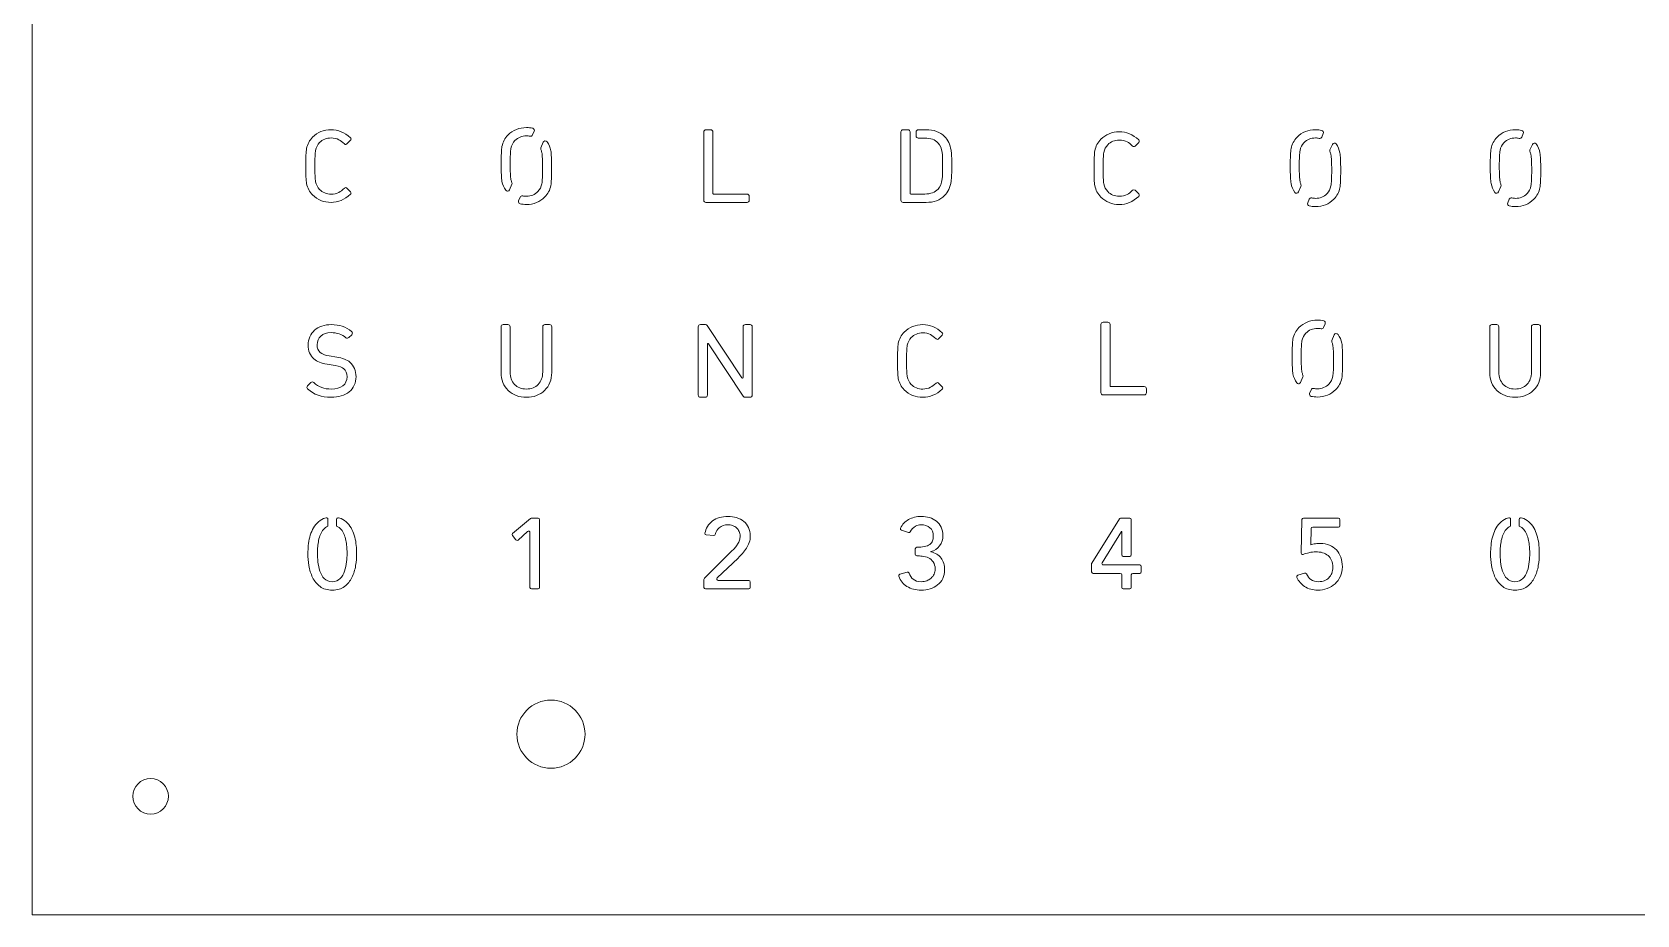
# Model space of a CAD drawing. Header units: millimetres. Extents: x -10 to 590, y -10 to 590.
# Drawn here: x -9.8 to 261, y -9.8 to 139 of the extents above; entities that cross this region are included whole.
import ezdxf

# ---------------------------------------------------------------- set-up
doc = ezdxf.new("R2010")
doc.units = ezdxf.units.MM
doc.header["$MEASUREMENT"] = 0
doc.layers.add('Layer 1', color=7, linetype='Continuous', lineweight=0)

msp = doc.modelspace()

# ---------------------------------------------------------------- linework, layer by layer
at = {"layer": 'Layer 1', "color": 18, "lineweight": 9, "true_color": 0x000000}
msp.add_lwpolyline([(590.16, -9.84), (-9.84, -9.84), (-9.84, 590.16), (590.16, 590.16)], close=True, dxfattribs=at)
msp.add_circle((10.16, 10.16), 3, dxfattribs=at)
at = {"layer": 'Layer 1', "color": 250, "lineweight": 9, "true_color": 0x231f20}
for points, knots in [([(40.61, 110.32), (39.39, 110.32), (38.34, 110.75), (37.5, 111.59), (36.98, 112.11), (36.64, 112.76), (36.49, 113.51), (36.4, 114.03), (36.35, 114.99), (36.35, 116.46), (36.35, 117.91), (36.4, 118.89), (36.49, 119.4), (36.64, 120.15), (36.98, 120.8), (37.5, 121.32), (38.34, 122.16), (39.39, 122.59), (40.61, 122.59), (41.81, 122.59), (42.91, 122.13), (43.9, 121.23), (43.95, 121.17), (43.99, 121.1), (43.99, 121.02), (43.99, 120.94), (43.96, 120.86), (43.9, 120.8), (43.9, 120.8), (43.29, 120.19), (43.29, 120.19), (43.18, 120.07), (43, 120.07), (42.88, 120.18), (42.53, 120.51), (42.21, 120.75), (41.94, 120.9), (41.56, 121.1), (41.11, 121.2), (40.61, 121.2), (39.84, 121.2), (39.18, 120.93), (38.67, 120.41), (38.34, 120.06), (38.11, 119.62), (38.01, 119.1), (37.92, 118.62), (37.88, 117.74), (37.88, 116.46), (37.88, 115.18), (37.92, 114.29), (38.01, 113.81), (38.11, 113.29), (38.34, 112.85), (38.67, 112.51), (39.18, 111.98), (39.84, 111.72), (40.61, 111.72), (41.11, 111.72), (41.56, 111.82), (41.95, 112.02), (42.21, 112.16), (42.53, 112.4), (42.88, 112.73), (43, 112.84), (43.18, 112.84), (43.29, 112.73), (43.29, 112.73), (43.9, 112.11), (43.9, 112.11), (43.9, 112.11), (43.9, 112.11), (43.9, 112.11), (43.96, 112.05), (43.99, 111.98), (43.99, 111.9), (43.99, 111.82), (43.95, 111.74), (43.9, 111.69), (42.91, 110.78), (41.81, 110.32), (40.61, 110.32)], [0, 0, 0, 0, 1, 1, 1, 2, 2, 2, 3, 3, 3, 4, 4, 4, 5, 5, 5, 6, 6, 6, 7, 7, 7, 8, 8, 8, 9, 9, 9, 10, 10, 10, 11, 11, 11, 12, 12, 12, 13, 13, 13, 14, 14, 14, 15, 15, 15, 16, 16, 16, 17, 17, 17, 18, 18, 18, 19, 19, 19, 20, 20, 20, 21, 21, 21, 22, 22, 22, 23, 23, 23, 24, 24, 24, 25, 25, 25, 26, 26, 26, 27, 27, 27, 27]), ([(70.41, 112.22), (70.29, 112.22), (70.18, 112.28), (70.11, 112.38), (69.79, 112.81), (69.57, 113.31), (69.46, 113.87), (69.37, 114.38), (69.33, 115.34), (69.33, 116.81), (69.33, 118.28), (69.37, 119.24), (69.46, 119.75), (69.61, 120.5), (69.95, 121.15), (70.48, 121.68), (71.32, 122.52), (72.36, 122.94), (73.59, 122.94), (73.96, 122.94), (74.31, 122.9), (74.65, 122.83), (74.75, 122.8), (74.84, 122.73), (74.89, 122.64), (74.94, 122.54), (74.94, 122.43), (74.9, 122.33), (74.9, 122.33), (74.63, 121.7), (74.63, 121.7), (74.56, 121.54), (74.39, 121.45), (74.21, 121.49), (74.02, 121.53), (73.8, 121.55), (73.59, 121.55), (72.82, 121.55), (72.17, 121.28), (71.64, 120.74), (71.31, 120.4), (71.09, 119.96), (70.98, 119.44), (70.9, 118.97), (70.85, 118.09), (70.85, 116.81), (70.85, 115.53), (70.9, 114.65), (70.98, 114.18), (71.02, 114), (71.07, 113.83), (71.14, 113.66), (71.17, 113.57), (71.17, 113.47), (71.14, 113.38), (71.14, 113.38), (70.74, 112.45), (70.74, 112.45), (70.69, 112.33), (70.58, 112.24), (70.45, 112.23), (70.44, 112.23), (70.42, 112.22), (70.41, 112.22)], [0, 0, 0, 0, 1, 1, 1, 2, 2, 2, 3, 3, 3, 4, 4, 4, 5, 5, 5, 6, 6, 6, 7, 7, 7, 8, 8, 8, 9, 9, 9, 10, 10, 10, 11, 11, 11, 12, 12, 12, 13, 13, 13, 14, 14, 14, 15, 15, 15, 16, 16, 16, 17, 17, 17, 18, 18, 18, 19, 19, 19, 20, 20, 20, 21, 21, 21, 21]), ([(110.83, 110.32), (110.83, 110.32), (103.89, 110.32), (103.89, 110.32), (103.69, 110.32), (103.52, 110.49), (103.52, 110.69), (103.52, 110.69), (103.52, 122.22), (103.52, 122.22), (103.52, 122.42), (103.69, 122.59), (103.89, 122.59), (103.89, 122.59), (104.7, 122.59), (104.7, 122.59), (104.9, 122.59), (105.07, 122.42), (105.07, 122.22), (105.07, 122.22), (105.07, 111.84), (105.07, 111.84), (105.07, 111.78), (105.12, 111.74), (105.17, 111.74), (105.17, 111.74), (110.83, 111.74), (110.83, 111.74), (111.04, 111.74), (111.2, 111.57), (111.2, 111.37), (111.2, 111.37), (111.2, 110.69), (111.2, 110.69), (111.2, 110.49), (111.04, 110.32), (110.83, 110.32)], [0, 0, 0, 0, 1, 1, 1, 2, 2, 2, 3, 3, 3, 4, 4, 4, 5, 5, 5, 6, 6, 6, 7, 7, 7, 8, 8, 8, 9, 9, 9, 10, 10, 10, 11, 11, 11, 12, 12, 12, 12]), ([(141.04, 110.32), (141.04, 110.32), (137.16, 110.32), (137.16, 110.32), (136.96, 110.32), (136.79, 110.49), (136.79, 110.69), (136.79, 110.69), (136.79, 122.22), (136.79, 122.22), (136.79, 122.42), (136.96, 122.59), (137.16, 122.59), (137.16, 122.59), (137.98, 122.59), (137.98, 122.59), (138.18, 122.59), (138.35, 122.42), (138.35, 122.22), (138.35, 122.22), (138.35, 121.31), (138.35, 121.31), (138.35, 121.3), (138.34, 121.28), (138.34, 121.27), (138.34, 121.27), (138.34, 111.84), (138.34, 111.84), (138.34, 111.78), (138.39, 111.74), (138.45, 111.74), (138.45, 111.74), (140.82, 111.74), (140.82, 111.74), (141.79, 111.74), (142.55, 112.02), (143.08, 112.57), (143.42, 112.92), (143.65, 113.51), (143.76, 114.32), (143.81, 114.76), (143.84, 115.52), (143.84, 116.59), (143.84, 117.61), (143.81, 118.33), (143.76, 118.73), (143.66, 119.44), (143.43, 119.98), (143.08, 120.34), (142.55, 120.9), (141.79, 121.18), (140.82, 121.18), (140.82, 121.18), (139.73, 121.18), (139.73, 121.18), (139.53, 121.18), (139.36, 121.34), (139.36, 121.55), (139.36, 121.55), (139.36, 122.22), (139.36, 122.22), (139.36, 122.42), (139.53, 122.59), (139.73, 122.59), (139.73, 122.59), (141.04, 122.59), (141.04, 122.59), (142.35, 122.59), (143.4, 122.2), (144.17, 121.44), (144.73, 120.87), (145.1, 120.1), (145.26, 119.14), (145.27, 119.14), (145.27, 119.14), (145.27, 119.14), (145.34, 118.65), (145.38, 117.79), (145.38, 116.59), (145.38, 115.33), (145.34, 114.43), (145.27, 113.91), (145.1, 112.86), (144.73, 112.04), (144.17, 111.48), (143.4, 110.71), (142.35, 110.32), (141.04, 110.32)], [0, 0, 0, 0, 1, 1, 1, 2, 2, 2, 3, 3, 3, 4, 4, 4, 5, 5, 5, 6, 6, 6, 7, 7, 7, 8, 8, 8, 9, 9, 9, 10, 10, 10, 11, 11, 11, 12, 12, 12, 13, 13, 13, 14, 14, 14, 15, 15, 15, 16, 16, 16, 17, 17, 17, 18, 18, 18, 19, 19, 19, 20, 20, 20, 21, 21, 21, 22, 22, 22, 23, 23, 23, 24, 24, 24, 25, 25, 25, 26, 26, 26, 27, 27, 27, 28, 28, 28, 29, 29, 29, 29]), ([(173.65, 109.97), (172.42, 109.97), (171.38, 110.4), (170.54, 111.23), (170.01, 111.76), (169.67, 112.41), (169.52, 113.16), (169.43, 113.67), (169.39, 114.63), (169.39, 116.1), (169.39, 117.55), (169.44, 118.54), (169.52, 119.04), (169.67, 119.8), (170.01, 120.44), (170.54, 120.97), (171.38, 121.81), (172.42, 122.23), (173.65, 122.23), (174.84, 122.23), (175.95, 121.78), (176.93, 120.87), (176.99, 120.82), (177.02, 120.74), (177.03, 120.66), (177.03, 120.58), (177, 120.5), (176.94, 120.45), (176.94, 120.45), (176.32, 119.83), (176.32, 119.83), (176.21, 119.72), (176.03, 119.72), (175.91, 119.83), (175.56, 120.16), (175.25, 120.4), (174.98, 120.54), (174.59, 120.74), (174.14, 120.84), (173.65, 120.84), (172.87, 120.84), (172.22, 120.58), (171.71, 120.05), (171.37, 119.71), (171.15, 119.27), (171.04, 118.74), (170.96, 118.27), (170.91, 117.38), (170.91, 116.1), (170.91, 114.82), (170.96, 113.93), (171.04, 113.46), (171.15, 112.93), (171.37, 112.49), (171.71, 112.15), (172.22, 111.63), (172.87, 111.36), (173.65, 111.36), (174.14, 111.36), (174.59, 111.46), (174.98, 111.66), (175.25, 111.8), (175.56, 112.04), (175.91, 112.38), (176.03, 112.48), (176.21, 112.48), (176.32, 112.37), (176.32, 112.37), (176.94, 111.76), (176.94, 111.76), (176.94, 111.76), (176.94, 111.76), (176.94, 111.76), (177, 111.7), (177.03, 111.62), (177.03, 111.54), (177.02, 111.46), (176.99, 111.38), (176.93, 111.33), (175.95, 110.43), (174.84, 109.97), (173.65, 109.97)], [0, 0, 0, 0, 1, 1, 1, 2, 2, 2, 3, 3, 3, 4, 4, 4, 5, 5, 5, 6, 6, 6, 7, 7, 7, 8, 8, 8, 9, 9, 9, 10, 10, 10, 11, 11, 11, 12, 12, 12, 13, 13, 13, 14, 14, 14, 15, 15, 15, 16, 16, 16, 17, 17, 17, 18, 18, 18, 19, 19, 19, 20, 20, 20, 21, 21, 21, 22, 22, 22, 23, 23, 23, 24, 24, 24, 25, 25, 25, 26, 26, 26, 27, 27, 27, 27]), ([(203.58, 111.87), (203.46, 111.87), (203.36, 111.92), (203.28, 112.02), (202.97, 112.46), (202.75, 112.96), (202.64, 113.51), (202.55, 114.02), (202.51, 114.98), (202.51, 116.45), (202.51, 117.92), (202.55, 118.89), (202.64, 119.39), (202.79, 120.15), (203.13, 120.8), (203.65, 121.32), (204.49, 122.16), (205.54, 122.59), (206.76, 122.59), (207.13, 122.59), (207.49, 122.55), (207.83, 122.47), (207.93, 122.45), (208.01, 122.38), (208.06, 122.28), (208.11, 122.19), (208.12, 122.07), (208.07, 121.97), (208.07, 121.97), (207.81, 121.34), (207.81, 121.34), (207.74, 121.18), (207.57, 121.09), (207.39, 121.13), (207.19, 121.17), (206.98, 121.2), (206.76, 121.2), (206, 121.2), (205.34, 120.92), (204.82, 120.39), (204.49, 120.05), (204.26, 119.61), (204.16, 119.08), (204.07, 118.62), (204.03, 117.73), (204.03, 116.45), (204.03, 115.17), (204.07, 114.29), (204.16, 113.83), (204.2, 113.65), (204.25, 113.47), (204.32, 113.3), (204.35, 113.21), (204.35, 113.12), (204.31, 113.03), (204.31, 113.03), (203.92, 112.09), (203.92, 112.09), (203.87, 111.97), (203.76, 111.89), (203.63, 111.87), (203.61, 111.87), (203.6, 111.87), (203.58, 111.87)], [0, 0, 0, 0, 1, 1, 1, 2, 2, 2, 3, 3, 3, 4, 4, 4, 5, 5, 5, 6, 6, 6, 7, 7, 7, 8, 8, 8, 9, 9, 9, 10, 10, 10, 11, 11, 11, 12, 12, 12, 13, 13, 13, 14, 14, 14, 15, 15, 15, 16, 16, 16, 17, 17, 17, 18, 18, 18, 19, 19, 19, 20, 20, 20, 21, 21, 21, 21]), ([(237.34, 111.87), (237.22, 111.87), (237.11, 111.92), (237.04, 112.02), (236.72, 112.46), (236.51, 112.96), (236.4, 113.51), (236.31, 114.02), (236.26, 114.98), (236.26, 116.45), (236.26, 117.92), (236.31, 118.89), (236.4, 119.39), (236.55, 120.15), (236.89, 120.8), (237.41, 121.32), (238.25, 122.16), (239.3, 122.59), (240.52, 122.59), (240.89, 122.59), (241.25, 122.55), (241.59, 122.47), (241.69, 122.45), (241.77, 122.38), (241.82, 122.28), (241.87, 122.19), (241.88, 122.07), (241.83, 121.97), (241.83, 121.97), (241.57, 121.34), (241.57, 121.34), (241.5, 121.18), (241.33, 121.09), (241.15, 121.13), (240.95, 121.17), (240.74, 121.2), (240.52, 121.2), (239.76, 121.2), (239.1, 120.92), (238.58, 120.39), (238.25, 120.05), (238.02, 119.61), (237.92, 119.08), (237.83, 118.62), (237.79, 117.73), (237.79, 116.45), (237.79, 115.17), (237.83, 114.29), (237.92, 113.83), (237.95, 113.65), (238.01, 113.47), (238.07, 113.3), (238.11, 113.21), (238.11, 113.12), (238.07, 113.03), (238.07, 113.03), (237.68, 112.09), (237.68, 112.09), (237.63, 111.97), (237.52, 111.89), (237.39, 111.87), (237.37, 111.87), (237.36, 111.87), (237.34, 111.87)], [0, 0, 0, 0, 1, 1, 1, 2, 2, 2, 3, 3, 3, 4, 4, 4, 5, 5, 5, 6, 6, 6, 7, 7, 7, 8, 8, 8, 9, 9, 9, 10, 10, 10, 11, 11, 11, 12, 12, 12, 13, 13, 13, 14, 14, 14, 15, 15, 15, 16, 16, 16, 17, 17, 17, 18, 18, 18, 19, 19, 19, 20, 20, 20, 21, 21, 21, 21]), ([(73.59, 109.97), (73.22, 109.97), (72.86, 110.01), (72.53, 110.09), (72.42, 110.11), (72.34, 110.18), (72.29, 110.27), (72.24, 110.37), (72.23, 110.49), (72.28, 110.59), (72.28, 110.59), (72.54, 111.22), (72.54, 111.22), (72.61, 111.38), (72.79, 111.47), (72.96, 111.43), (73.16, 111.39), (73.37, 111.36), (73.59, 111.36), (74.35, 111.36), (75.01, 111.63), (75.53, 112.17), (75.87, 112.51), (76.09, 112.95), (76.19, 113.48), (76.28, 113.94), (76.32, 114.83), (76.32, 116.1), (76.32, 117.38), (76.28, 118.27), (76.19, 118.73), (76.16, 118.91), (76.1, 119.09), (76.04, 119.25), (76, 119.34), (76, 119.44), (76.04, 119.53), (76.04, 119.53), (76.43, 120.46), (76.43, 120.46), (76.48, 120.59), (76.59, 120.67), (76.72, 120.69), (76.86, 120.7), (76.99, 120.65), (77.07, 120.54), (77.39, 120.1), (77.6, 119.6), (77.71, 119.05), (77.71, 119.05), (77.71, 119.04), (77.71, 119.04), (77.8, 118.54), (77.85, 117.55), (77.85, 116.1), (77.85, 114.66), (77.8, 113.67), (77.71, 113.16), (77.56, 112.41), (77.22, 111.76), (76.7, 111.24), (75.86, 110.4), (74.81, 109.97), (73.59, 109.97)], [0, 0, 0, 0, 1, 1, 1, 2, 2, 2, 3, 3, 3, 4, 4, 4, 5, 5, 5, 6, 6, 6, 7, 7, 7, 8, 8, 8, 9, 9, 9, 10, 10, 10, 11, 11, 11, 12, 12, 12, 13, 13, 13, 14, 14, 14, 15, 15, 15, 16, 16, 16, 17, 17, 17, 18, 18, 18, 19, 19, 19, 20, 20, 20, 21, 21, 21, 21]), ([(206.76, 109.62), (206.4, 109.62), (206.04, 109.66), (205.7, 109.73), (205.6, 109.76), (205.51, 109.82), (205.47, 109.92), (205.42, 110.02), (205.41, 110.13), (205.45, 110.23), (205.45, 110.23), (205.72, 110.86), (205.72, 110.86), (205.79, 111.02), (205.96, 111.11), (206.14, 111.07), (206.33, 111.03), (206.55, 111.01), (206.76, 111.01), (207.53, 111.01), (208.18, 111.28), (208.71, 111.81), (209.04, 112.16), (209.26, 112.6), (209.37, 113.12), (209.46, 113.59), (209.5, 114.47), (209.5, 115.75), (209.5, 117.03), (209.46, 117.91), (209.37, 118.38), (209.33, 118.56), (209.28, 118.73), (209.21, 118.9), (209.18, 118.99), (209.18, 119.09), (209.21, 119.18), (209.21, 119.18), (209.61, 120.11), (209.61, 120.11), (209.66, 120.23), (209.77, 120.32), (209.9, 120.33), (210.04, 120.35), (210.16, 120.29), (210.25, 120.18), (210.56, 119.75), (210.78, 119.25), (210.89, 118.69), (210.89, 118.69), (210.89, 118.69), (210.89, 118.69), (210.98, 118.19), (211.02, 117.2), (211.02, 115.75), (211.02, 114.3), (210.98, 113.31), (210.89, 112.81), (210.74, 112.05), (210.4, 111.41), (209.87, 110.88), (209.04, 110.04), (207.99, 109.62), (206.76, 109.62)], [0, 0, 0, 0, 1, 1, 1, 2, 2, 2, 3, 3, 3, 4, 4, 4, 5, 5, 5, 6, 6, 6, 7, 7, 7, 8, 8, 8, 9, 9, 9, 10, 10, 10, 11, 11, 11, 12, 12, 12, 13, 13, 13, 14, 14, 14, 15, 15, 15, 16, 16, 16, 17, 17, 17, 18, 18, 18, 19, 19, 19, 20, 20, 20, 21, 21, 21, 21]), ([(240.52, 109.62), (240.15, 109.62), (239.8, 109.66), (239.46, 109.73), (239.36, 109.76), (239.27, 109.82), (239.23, 109.92), (239.18, 110.02), (239.17, 110.13), (239.21, 110.23), (239.21, 110.23), (239.48, 110.86), (239.48, 110.86), (239.55, 111.02), (239.72, 111.11), (239.9, 111.07), (240.09, 111.03), (240.3, 111.01), (240.52, 111.01), (241.29, 111.01), (241.94, 111.28), (242.47, 111.81), (242.8, 112.16), (243.02, 112.6), (243.13, 113.12), (243.21, 113.59), (243.26, 114.47), (243.26, 115.75), (243.26, 117.03), (243.21, 117.91), (243.13, 118.38), (243.09, 118.56), (243.04, 118.73), (242.97, 118.9), (242.94, 118.99), (242.94, 119.09), (242.97, 119.18), (242.97, 119.18), (243.37, 120.11), (243.37, 120.11), (243.42, 120.23), (243.53, 120.32), (243.66, 120.33), (243.79, 120.35), (243.92, 120.29), (244, 120.18), (244.32, 119.75), (244.54, 119.25), (244.65, 118.69), (244.65, 118.69), (244.65, 118.69), (244.65, 118.69), (244.74, 118.19), (244.78, 117.2), (244.78, 115.75), (244.78, 114.3), (244.74, 113.31), (244.65, 112.81), (244.5, 112.05), (244.16, 111.41), (243.63, 110.88), (242.79, 110.04), (241.75, 109.62), (240.52, 109.62)], [0, 0, 0, 0, 1, 1, 1, 2, 2, 2, 3, 3, 3, 4, 4, 4, 5, 5, 5, 6, 6, 6, 7, 7, 7, 8, 8, 8, 9, 9, 9, 10, 10, 10, 11, 11, 11, 12, 12, 12, 13, 13, 13, 14, 14, 14, 15, 15, 15, 16, 16, 16, 17, 17, 17, 18, 18, 18, 19, 19, 19, 20, 20, 20, 21, 21, 21, 21]), ([(40.62, 77.45), (39.03, 77.45), (37.7, 77.93), (36.66, 78.88), (36.59, 78.94), (36.55, 79.03), (36.55, 79.13), (36.55, 79.23), (36.58, 79.33), (36.66, 79.4), (36.66, 79.4), (37.19, 79.94), (37.19, 79.94), (37.33, 80.07), (37.55, 80.08), (37.69, 79.94), (38.5, 79.21), (39.49, 78.84), (40.66, 78.84), (41.48, 78.84), (42.14, 79.03), (42.61, 79.39), (43.08, 79.76), (43.31, 80.25), (43.31, 80.9), (43.31, 81.51), (43.13, 81.97), (42.79, 82.27), (42.51, 82.52), (42.02, 82.7), (41.32, 82.8), (41.32, 82.8), (39.94, 83.02), (39.94, 83.02), (38.98, 83.17), (38.23, 83.48), (37.7, 83.95), (37.08, 84.5), (36.76, 85.28), (36.76, 86.25), (36.76, 87.29), (37.12, 88.14), (37.82, 88.77), (38.53, 89.4), (39.49, 89.71), (40.67, 89.71), (41.99, 89.71), (43.13, 89.33), (44.08, 88.56), (44.16, 88.49), (44.2, 88.4), (44.21, 88.3), (44.21, 88.19), (44.17, 88.09), (44.1, 88.01), (44.1, 88.01), (43.62, 87.53), (43.62, 87.53), (43.49, 87.4), (43.27, 87.4), (43.13, 87.51), (42.45, 88.07), (41.6, 88.36), (40.62, 88.36), (39.89, 88.36), (39.3, 88.17), (38.89, 87.79), (38.47, 87.42), (38.27, 86.93), (38.27, 86.3), (38.27, 85.74), (38.43, 85.32), (38.77, 85.03), (39.11, 84.74), (39.62, 84.53), (40.28, 84.43), (40.28, 84.43), (41.57, 84.23), (41.57, 84.23), (42.55, 84.08), (43.3, 83.79), (43.79, 83.37), (44.48, 82.78), (44.83, 81.96), (44.83, 80.93), (44.83, 79.87), (44.44, 79.01), (43.67, 78.38), (42.91, 77.76), (41.89, 77.45), (40.62, 77.45)], [0, 0, 0, 0, 1, 1, 1, 2, 2, 2, 3, 3, 3, 4, 4, 4, 5, 5, 5, 6, 6, 6, 7, 7, 7, 8, 8, 8, 9, 9, 9, 10, 10, 10, 11, 11, 11, 12, 12, 12, 13, 13, 13, 14, 14, 14, 15, 15, 15, 16, 16, 16, 17, 17, 17, 18, 18, 18, 19, 19, 19, 20, 20, 20, 21, 21, 21, 22, 22, 22, 23, 23, 23, 24, 24, 24, 25, 25, 25, 26, 26, 26, 27, 27, 27, 28, 28, 28, 29, 29, 29, 30, 30, 30, 30]), ([(73.58, 77.45), (72.35, 77.45), (71.32, 77.84), (70.51, 78.61), (69.71, 79.39), (69.3, 80.4), (69.3, 81.61), (69.3, 81.61), (69.3, 89.35), (69.3, 89.35), (69.3, 89.55), (69.47, 89.71), (69.67, 89.71), (69.67, 89.71), (70.47, 89.71), (70.47, 89.71), (70.67, 89.71), (70.84, 89.55), (70.84, 89.35), (70.84, 89.35), (70.84, 81.71), (70.84, 81.71), (70.84, 80.85), (71.09, 80.15), (71.59, 79.63), (72.08, 79.11), (72.75, 78.85), (73.58, 78.85), (74.41, 78.85), (75.08, 79.11), (75.58, 79.63), (76.09, 80.15), (76.34, 80.85), (76.34, 81.71), (76.34, 81.71), (76.34, 89.35), (76.34, 89.35), (76.34, 89.55), (76.51, 89.71), (76.71, 89.71), (76.71, 89.71), (77.51, 89.71), (77.51, 89.71), (77.71, 89.71), (77.87, 89.55), (77.87, 89.35), (77.87, 89.35), (77.87, 81.61), (77.87, 81.61), (77.87, 80.4), (77.46, 79.39), (76.66, 78.61), (75.85, 77.84), (74.81, 77.45), (73.58, 77.45)], [0, 0, 0, 0, 1, 1, 1, 2, 2, 2, 3, 3, 3, 4, 4, 4, 5, 5, 5, 6, 6, 6, 7, 7, 7, 8, 8, 8, 9, 9, 9, 10, 10, 10, 11, 11, 11, 12, 12, 12, 13, 13, 13, 14, 14, 14, 15, 15, 15, 16, 16, 16, 17, 17, 17, 18, 18, 18, 18]), ([(111.34, 77.45), (111.34, 77.45), (110.49, 77.45), (110.49, 77.45), (110.37, 77.45), (110.25, 77.51), (110.19, 77.62), (110.19, 77.62), (104.32, 86.47), (104.32, 86.47), (104.28, 86.53), (104.22, 86.52), (104.2, 86.52), (104.18, 86.51), (104.13, 86.49), (104.13, 86.42), (104.13, 86.42), (104.13, 77.82), (104.13, 77.82), (104.13, 77.62), (103.96, 77.45), (103.76, 77.45), (103.76, 77.45), (102.95, 77.45), (102.95, 77.45), (102.75, 77.45), (102.58, 77.62), (102.58, 77.82), (102.58, 77.82), (102.58, 89.34), (102.58, 89.34), (102.58, 89.55), (102.75, 89.71), (102.95, 89.71), (102.95, 89.71), (103.8, 89.71), (103.8, 89.71), (103.92, 89.71), (104.04, 89.65), (104.11, 89.55), (104.11, 89.55), (109.97, 80.72), (109.97, 80.72), (110.01, 80.66), (110.07, 80.67), (110.09, 80.68), (110.11, 80.68), (110.17, 80.71), (110.17, 80.78), (110.17, 80.78), (110.17, 89.34), (110.17, 89.34), (110.17, 89.55), (110.33, 89.71), (110.54, 89.71), (110.54, 89.71), (111.34, 89.71), (111.34, 89.71), (111.55, 89.71), (111.71, 89.55), (111.71, 89.34), (111.71, 89.34), (111.71, 77.82), (111.71, 77.82), (111.71, 77.62), (111.55, 77.45), (111.34, 77.45)], [0, 0, 0, 0, 1, 1, 1, 2, 2, 2, 3, 3, 3, 4, 4, 4, 5, 5, 5, 6, 6, 6, 7, 7, 7, 8, 8, 8, 9, 9, 9, 10, 10, 10, 11, 11, 11, 12, 12, 12, 13, 13, 13, 14, 14, 14, 15, 15, 15, 16, 16, 16, 17, 17, 17, 18, 18, 18, 19, 19, 19, 20, 20, 20, 21, 21, 21, 22, 22, 22, 22]), ([(140.48, 77.45), (139.25, 77.45), (138.21, 77.88), (137.37, 78.71), (136.84, 79.24), (136.5, 79.89), (136.35, 80.64), (136.26, 81.15), (136.22, 82.11), (136.22, 83.58), (136.22, 85.05), (136.26, 86.01), (136.35, 86.52), (136.5, 87.28), (136.84, 87.92), (137.37, 88.45), (138.21, 89.29), (139.25, 89.71), (140.48, 89.71), (141.67, 89.71), (142.78, 89.26), (143.76, 88.35), (143.82, 88.3), (143.85, 88.22), (143.85, 88.14), (143.86, 88.06), (143.83, 87.98), (143.77, 87.93), (143.77, 87.93), (143.15, 87.31), (143.15, 87.31), (143.04, 87.2), (142.86, 87.2), (142.74, 87.31), (142.39, 87.64), (142.08, 87.88), (141.81, 88.02), (141.42, 88.22), (140.97, 88.32), (140.48, 88.32), (139.7, 88.32), (139.05, 88.06), (138.53, 87.53), (138.2, 87.19), (137.98, 86.75), (137.87, 86.22), (137.79, 85.75), (137.74, 84.86), (137.74, 83.58), (137.74, 82.3), (137.79, 81.41), (137.87, 80.94), (137.98, 80.41), (138.2, 79.97), (138.53, 79.63), (139.05, 79.11), (139.7, 78.84), (140.48, 78.84), (140.97, 78.84), (141.42, 78.94), (141.81, 79.14), (142.08, 79.28), (142.39, 79.52), (142.74, 79.86), (142.86, 79.97), (143.04, 79.96), (143.15, 79.85), (143.15, 79.85), (143.77, 79.24), (143.77, 79.24), (143.83, 79.18), (143.86, 79.1), (143.85, 79.02), (143.85, 78.94), (143.82, 78.86), (143.76, 78.81), (142.78, 77.91), (141.67, 77.45), (140.48, 77.45)], [0, 0, 0, 0, 1, 1, 1, 2, 2, 2, 3, 3, 3, 4, 4, 4, 5, 5, 5, 6, 6, 6, 7, 7, 7, 8, 8, 8, 9, 9, 9, 10, 10, 10, 11, 11, 11, 12, 12, 12, 13, 13, 13, 14, 14, 14, 15, 15, 15, 16, 16, 16, 17, 17, 17, 18, 18, 18, 19, 19, 19, 20, 20, 20, 21, 21, 21, 22, 22, 22, 23, 23, 23, 24, 24, 24, 25, 25, 25, 26, 26, 26, 26]), ([(177.87, 77.85), (177.87, 77.85), (170.93, 77.85), (170.93, 77.85), (170.72, 77.85), (170.56, 78.01), (170.56, 78.22), (170.56, 78.22), (170.56, 89.74), (170.56, 89.74), (170.56, 89.95), (170.72, 90.11), (170.93, 90.11), (170.93, 90.11), (171.73, 90.11), (171.73, 90.11), (171.94, 90.11), (172.1, 89.95), (172.1, 89.74), (172.1, 89.74), (172.1, 79.36), (172.1, 79.36), (172.1, 79.31), (172.15, 79.26), (172.21, 79.26), (172.21, 79.26), (177.87, 79.26), (177.87, 79.26), (178.07, 79.26), (178.24, 79.09), (178.24, 78.89), (178.24, 78.89), (178.24, 78.22), (178.24, 78.22), (178.24, 78.01), (178.07, 77.85), (177.87, 77.85)], [0, 0, 0, 0, 1, 1, 1, 2, 2, 2, 3, 3, 3, 4, 4, 4, 5, 5, 5, 6, 6, 6, 7, 7, 7, 8, 8, 8, 9, 9, 9, 10, 10, 10, 11, 11, 11, 12, 12, 12, 12]), ([(203.9, 79.75), (203.79, 79.75), (203.68, 79.8), (203.6, 79.9), (203.29, 80.34), (203.07, 80.84), (202.96, 81.39), (202.87, 81.9), (202.83, 82.86), (202.83, 84.33), (202.83, 85.8), (202.87, 86.77), (202.96, 87.27), (203.11, 88.03), (203.45, 88.68), (203.97, 89.2), (204.81, 90.04), (205.86, 90.47), (207.08, 90.47), (207.45, 90.47), (207.81, 90.43), (208.15, 90.35), (208.25, 90.33), (208.33, 90.26), (208.38, 90.16), (208.43, 90.07), (208.44, 89.95), (208.4, 89.85), (208.4, 89.85), (208.13, 89.22), (208.13, 89.22), (208.06, 89.06), (207.89, 88.97), (207.71, 89.01), (207.51, 89.05), (207.3, 89.07), (207.08, 89.07), (206.32, 89.07), (205.66, 88.8), (205.14, 88.27), (204.81, 87.93), (204.58, 87.48), (204.48, 86.96), (204.39, 86.5), (204.35, 85.61), (204.35, 84.33), (204.35, 83.05), (204.39, 82.17), (204.48, 81.71), (204.52, 81.53), (204.57, 81.35), (204.64, 81.18), (204.67, 81.09), (204.67, 81), (204.64, 80.91), (204.64, 80.91), (204.24, 79.97), (204.24, 79.97), (204.19, 79.85), (204.08, 79.77), (203.95, 79.75), (203.93, 79.75), (203.92, 79.75), (203.9, 79.75)], [0, 0, 0, 0, 1, 1, 1, 2, 2, 2, 3, 3, 3, 4, 4, 4, 5, 5, 5, 6, 6, 6, 7, 7, 7, 8, 8, 8, 9, 9, 9, 10, 10, 10, 11, 11, 11, 12, 12, 12, 13, 13, 13, 14, 14, 14, 15, 15, 15, 16, 16, 16, 17, 17, 17, 18, 18, 18, 19, 19, 19, 20, 20, 20, 21, 21, 21, 21]), ([(240.46, 77.45), (239.22, 77.45), (238.19, 77.84), (237.39, 78.61), (236.59, 79.39), (236.18, 80.4), (236.18, 81.61), (236.18, 81.61), (236.18, 89.35), (236.18, 89.35), (236.18, 89.55), (236.34, 89.71), (236.55, 89.71), (236.55, 89.71), (237.35, 89.71), (237.35, 89.71), (237.55, 89.71), (237.71, 89.55), (237.71, 89.35), (237.71, 89.35), (237.71, 81.71), (237.71, 81.71), (237.71, 80.85), (237.97, 80.15), (238.46, 79.63), (238.96, 79.11), (239.63, 78.85), (240.46, 78.85), (241.28, 78.85), (241.96, 79.11), (242.46, 79.63), (242.96, 80.15), (243.21, 80.85), (243.21, 81.71), (243.21, 81.71), (243.21, 89.35), (243.21, 89.35), (243.21, 89.55), (243.38, 89.71), (243.58, 89.71), (243.58, 89.71), (244.38, 89.71), (244.38, 89.71), (244.58, 89.71), (244.75, 89.55), (244.75, 89.35), (244.75, 89.35), (244.75, 81.61), (244.75, 81.61), (244.75, 80.4), (244.34, 79.39), (243.53, 78.61), (242.72, 77.84), (241.69, 77.45), (240.46, 77.45)], [0, 0, 0, 0, 1, 1, 1, 2, 2, 2, 3, 3, 3, 4, 4, 4, 5, 5, 5, 6, 6, 6, 7, 7, 7, 8, 8, 8, 9, 9, 9, 10, 10, 10, 11, 11, 11, 12, 12, 12, 13, 13, 13, 14, 14, 14, 15, 15, 15, 16, 16, 16, 17, 17, 17, 18, 18, 18, 18]), ([(207.08, 77.5), (206.72, 77.5), (206.36, 77.54), (206.02, 77.61), (205.92, 77.64), (205.84, 77.7), (205.79, 77.8), (205.74, 77.9), (205.73, 78.01), (205.77, 78.11), (205.77, 78.11), (206.04, 78.74), (206.04, 78.74), (206.11, 78.9), (206.28, 78.99), (206.46, 78.95), (206.66, 78.91), (206.87, 78.89), (207.08, 78.89), (207.85, 78.89), (208.5, 79.16), (209.03, 79.69), (209.36, 80.04), (209.59, 80.48), (209.69, 81), (209.78, 81.47), (209.82, 82.35), (209.82, 83.63), (209.82, 84.91), (209.78, 85.79), (209.69, 86.26), (209.65, 86.44), (209.6, 86.61), (209.53, 86.78), (209.5, 86.87), (209.5, 86.97), (209.53, 87.05), (209.53, 87.05), (209.93, 87.99), (209.93, 87.99), (209.98, 88.11), (210.09, 88.19), (210.22, 88.21), (210.36, 88.23), (210.49, 88.17), (210.57, 88.06), (210.88, 87.63), (211.1, 87.13), (211.21, 86.57), (211.21, 86.57), (211.21, 86.57), (211.21, 86.57), (211.3, 86.06), (211.34, 85.08), (211.34, 83.63), (211.34, 82.18), (211.3, 81.19), (211.21, 80.69), (211.06, 79.93), (210.72, 79.29), (210.2, 78.76), (209.36, 77.92), (208.31, 77.5), (207.08, 77.5)], [0, 0, 0, 0, 1, 1, 1, 2, 2, 2, 3, 3, 3, 4, 4, 4, 5, 5, 5, 6, 6, 6, 7, 7, 7, 8, 8, 8, 9, 9, 9, 10, 10, 10, 11, 11, 11, 12, 12, 12, 13, 13, 13, 14, 14, 14, 15, 15, 15, 16, 16, 16, 17, 17, 17, 18, 18, 18, 19, 19, 19, 20, 20, 20, 21, 21, 21, 21]), ([(44.87, 52.46), (44.82, 52.93), (44.74, 53.4), (44.62, 53.85), (44.5, 54.31), (44.35, 54.74), (44.15, 55.16), (43.95, 55.57), (43.7, 55.94), (43.39, 56.25), (43.08, 56.55), (42.72, 56.8), (42.3, 56.99), (42.16, 57.05), (42.02, 57.09), (41.88, 57.13), (41.71, 57.18), (41.55, 57.06), (41.55, 56.89), (41.55, 56.89), (41.55, 55.72), (41.55, 55.72), (41.63, 55.69), (41.71, 55.66), (41.78, 55.61), (42.05, 55.46), (42.28, 55.25), (42.47, 54.98), (42.65, 54.72), (42.8, 54.42), (42.91, 54.09), (43.02, 53.76), (43.11, 53.42), (43.17, 53.06), (43.23, 52.71), (43.27, 52.36), (43.29, 52.02), (43.31, 51.67), (43.32, 51.37), (43.32, 51.1), (43.32, 50.71), (43.29, 50.24), (43.24, 49.7), (43.19, 49.16), (43.08, 48.64), (42.91, 48.14), (42.74, 47.64), (42.49, 47.22), (42.16, 46.87), (41.83, 46.52), (41.38, 46.35), (40.82, 46.35), (40.26, 46.35), (39.81, 46.52), (39.48, 46.87), (39.15, 47.22), (38.9, 47.64), (38.73, 48.14), (38.57, 48.64), (38.46, 49.16), (38.41, 49.7), (38.35, 50.24), (38.33, 50.71), (38.33, 51.1), (38.33, 51.37), (38.34, 51.67), (38.35, 52.02), (38.37, 52.36), (38.41, 52.71), (38.47, 53.06), (38.53, 53.42), (38.62, 53.76), (38.73, 54.09), (38.85, 54.42), (39, 54.72), (39.18, 54.98), (39.37, 55.25), (39.59, 55.46), (39.86, 55.61), (39.94, 55.66), (40.01, 55.69), (40.1, 55.72), (40.1, 55.72), (40.1, 56.89), (40.1, 56.89), (40.1, 57.06), (39.93, 57.18), (39.77, 57.13), (39.62, 57.09), (39.48, 57.05), (39.35, 56.99), (38.93, 56.8), (38.56, 56.55), (38.25, 56.25), (37.94, 55.94), (37.69, 55.57), (37.5, 55.16), (37.3, 54.74), (37.14, 54.31), (37.02, 53.85), (36.91, 53.4), (36.82, 52.93), (36.78, 52.46), (36.73, 51.99), (36.71, 51.54), (36.71, 51.1), (36.71, 50.47), (36.77, 49.8), (36.88, 49.08), (36.99, 48.36), (37.2, 47.69), (37.5, 47.07), (37.81, 46.45), (38.23, 45.94), (38.76, 45.54), (39.29, 45.13), (39.98, 44.93), (40.82, 44.93), (41.67, 44.93), (42.35, 45.13), (42.89, 45.54), (43.42, 45.94), (43.84, 46.45), (44.14, 47.07), (44.44, 47.69), (44.65, 48.36), (44.77, 49.08), (44.88, 49.8), (44.93, 50.47), (44.93, 51.1), (44.93, 51.54), (44.91, 51.99), (44.87, 52.46)], [0, 0, 0, 0, 1, 1, 1, 2, 2, 2, 3, 3, 3, 4, 4, 4, 5, 5, 5, 6, 6, 6, 7, 7, 7, 8, 8, 8, 9, 9, 9, 10, 10, 10, 11, 11, 11, 12, 12, 12, 13, 13, 13, 14, 14, 14, 15, 15, 15, 16, 16, 16, 17, 17, 17, 18, 18, 18, 19, 19, 19, 20, 20, 20, 21, 21, 21, 22, 22, 22, 23, 23, 23, 24, 24, 24, 25, 25, 25, 26, 26, 26, 27, 27, 27, 28, 28, 28, 29, 29, 29, 30, 30, 30, 31, 31, 31, 32, 32, 32, 33, 33, 33, 34, 34, 34, 35, 35, 35, 36, 36, 36, 37, 37, 37, 38, 38, 38, 39, 39, 39, 40, 40, 40, 41, 41, 41, 42, 42, 42, 43, 43, 43, 44, 44, 44, 44]), ([(73.76, 54.82), (73.76, 54.82), (72.19, 53.37), (72.19, 53.37), (72.09, 53.27), (71.92, 53.28), (71.83, 53.39), (71.83, 53.39), (71.22, 54.12), (71.22, 54.12), (71.13, 54.23), (71.14, 54.39), (71.25, 54.48), (71.25, 54.48), (74.3, 57), (74.3, 57), (74.35, 57.04), (74.41, 57.06), (74.46, 57.06), (74.46, 57.06), (75.55, 57.06), (75.55, 57.06), (75.69, 57.06), (75.81, 56.95), (75.81, 56.81), (75.81, 56.81), (75.81, 45.39), (75.81, 45.39), (75.81, 45.25), (75.69, 45.13), (75.55, 45.13), (75.55, 45.13), (74.44, 45.13), (74.44, 45.13), (74.3, 45.13), (74.19, 45.25), (74.19, 45.39), (74.19, 45.39), (74.19, 54.63), (74.19, 54.63), (74.19, 54.85), (73.93, 54.97), (73.76, 54.82)], [0, 0, 0, 0, 1, 1, 1, 2, 2, 2, 3, 3, 3, 4, 4, 4, 5, 5, 5, 6, 6, 6, 7, 7, 7, 8, 8, 8, 9, 9, 9, 10, 10, 10, 11, 11, 11, 12, 12, 12, 13, 13, 13, 14, 14, 14, 14]), ([(103.55, 46.75), (103.55, 46.82), (103.58, 46.88), (103.62, 46.93), (103.62, 46.93), (108.34, 51.6), (108.34, 51.6), (108.5, 51.76), (108.67, 51.93), (108.82, 52.12), (108.98, 52.3), (109.12, 52.5), (109.24, 52.7), (109.37, 52.9), (109.47, 53.11), (109.54, 53.34), (109.61, 53.56), (109.65, 53.8), (109.65, 54.05), (109.65, 54.34), (109.6, 54.6), (109.49, 54.84), (109.38, 55.07), (109.24, 55.27), (109.05, 55.44), (108.87, 55.6), (108.65, 55.73), (108.39, 55.82), (108.14, 55.91), (107.87, 55.95), (107.59, 55.95), (107.01, 55.95), (106.53, 55.79), (106.14, 55.46), (105.81, 55.18), (105.59, 54.8), (105.47, 54.33), (105.44, 54.21), (105.33, 54.12), (105.2, 54.13), (105.2, 54.13), (103.94, 54.24), (103.94, 54.24), (103.79, 54.26), (103.69, 54.39), (103.72, 54.53), (103.8, 54.95), (103.94, 55.32), (104.13, 55.64), (104.36, 56.03), (104.65, 56.35), (104.99, 56.61), (105.33, 56.87), (105.73, 57.06), (106.17, 57.18), (106.61, 57.3), (107.09, 57.37), (107.61, 57.37), (108.13, 57.37), (108.61, 57.3), (109.07, 57.16), (109.52, 57.01), (109.92, 56.81), (110.26, 56.53), (110.61, 56.26), (110.88, 55.91), (111.07, 55.5), (111.27, 55.09), (111.37, 54.61), (111.37, 54.06), (111.37, 53.67), (111.31, 53.3), (111.19, 52.96), (111.07, 52.62), (110.92, 52.29), (110.73, 51.99), (110.54, 51.69), (110.32, 51.4), (110.07, 51.13), (109.82, 50.86), (109.56, 50.6), (109.3, 50.34), (109.3, 50.34), (105.81, 46.98), (105.81, 46.98), (105.65, 46.82), (105.76, 46.55), (105.98, 46.55), (105.98, 46.55), (111.12, 46.55), (111.12, 46.55), (111.26, 46.55), (111.37, 46.44), (111.37, 46.3), (111.37, 46.3), (111.37, 45.38), (111.37, 45.38), (111.37, 45.25), (111.26, 45.13), (111.12, 45.13), (111.12, 45.13), (103.8, 45.13), (103.8, 45.13), (103.66, 45.13), (103.55, 45.25), (103.55, 45.38), (103.55, 45.38), (103.55, 46.75), (103.55, 46.75)], [0, 0, 0, 0, 1, 1, 1, 2, 2, 2, 3, 3, 3, 4, 4, 4, 5, 5, 5, 6, 6, 6, 7, 7, 7, 8, 8, 8, 9, 9, 9, 10, 10, 10, 11, 11, 11, 12, 12, 12, 13, 13, 13, 14, 14, 14, 15, 15, 15, 16, 16, 16, 17, 17, 17, 18, 18, 18, 19, 19, 19, 20, 20, 20, 21, 21, 21, 22, 22, 22, 23, 23, 23, 24, 24, 24, 25, 25, 25, 26, 26, 26, 27, 27, 27, 28, 28, 28, 29, 29, 29, 30, 30, 30, 31, 31, 31, 32, 32, 32, 33, 33, 33, 34, 34, 34, 35, 35, 35, 36, 36, 36, 36]), ([(137.85, 47.98), (137.98, 48.02), (138.12, 47.95), (138.17, 47.82), (138.35, 47.36), (138.57, 47.01), (138.85, 46.77), (139.17, 46.49), (139.64, 46.35), (140.27, 46.35), (140.58, 46.35), (140.87, 46.4), (141.15, 46.51), (141.42, 46.61), (141.66, 46.76), (141.88, 46.95), (142.09, 47.13), (142.26, 47.36), (142.38, 47.62), (142.5, 47.88), (142.57, 48.18), (142.57, 48.5), (142.57, 49), (142.46, 49.39), (142.25, 49.69), (142.05, 49.99), (141.78, 50.21), (141.45, 50.37), (141.13, 50.52), (140.77, 50.62), (140.38, 50.66), (140.07, 50.7), (139.76, 50.72), (139.46, 50.72), (139.32, 50.73), (139.21, 50.84), (139.21, 50.98), (139.21, 50.98), (139.21, 51.89), (139.21, 51.89), (139.21, 52.03), (139.33, 52.14), (139.47, 52.15), (139.97, 52.16), (140.39, 52.2), (140.73, 52.27), (141.12, 52.35), (141.43, 52.47), (141.66, 52.63), (141.88, 52.79), (142.04, 52.99), (142.13, 53.22), (142.22, 53.46), (142.26, 53.72), (142.26, 54.01), (142.26, 54.65), (142.07, 55.14), (141.69, 55.46), (141.29, 55.81), (140.78, 55.97), (140.16, 55.95), (139.85, 55.94), (139.54, 55.86), (139.28, 55.7), (138.88, 55.48), (138.58, 55.17), (138.37, 54.77), (138.31, 54.66), (138.18, 54.6), (138.06, 54.64), (138.06, 54.64), (136.89, 55.04), (136.89, 55.04), (136.74, 55.08), (136.67, 55.25), (136.73, 55.38), (137.05, 56.02), (137.49, 56.5), (138.06, 56.82), (138.71, 57.18), (139.43, 57.37), (140.22, 57.37), (140.71, 57.37), (141.17, 57.3), (141.61, 57.17), (142.06, 57.04), (142.45, 56.84), (142.78, 56.57), (143.12, 56.3), (143.39, 55.96), (143.59, 55.55), (143.78, 55.14), (143.88, 54.66), (143.88, 54.11), (143.88, 53.49), (143.69, 52.92), (143.32, 52.43), (142.94, 51.94), (142.45, 51.6), (141.84, 51.42), (141.84, 51.42), (141.84, 51.39), (141.84, 51.39), (142.21, 51.32), (142.54, 51.19), (142.84, 51.01), (143.13, 50.83), (143.37, 50.61), (143.58, 50.34), (143.78, 50.07), (143.93, 49.77), (144.03, 49.44), (144.13, 49.11), (144.18, 48.76), (144.18, 48.39), (144.18, 47.81), (144.07, 47.31), (143.85, 46.88), (143.64, 46.45), (143.34, 46.09), (142.98, 45.8), (142.61, 45.51), (142.19, 45.3), (141.72, 45.15), (141.24, 45.01), (140.74, 44.93), (140.21, 44.93), (139.3, 44.93), (138.5, 45.14), (137.81, 45.56), (137.18, 45.93), (136.73, 46.51), (136.45, 47.28), (136.4, 47.41), (136.48, 47.56), (136.62, 47.6), (136.62, 47.6), (137.85, 47.98), (137.85, 47.98)], [0, 0, 0, 0, 1, 1, 1, 2, 2, 2, 3, 3, 3, 4, 4, 4, 5, 5, 5, 6, 6, 6, 7, 7, 7, 8, 8, 8, 9, 9, 9, 10, 10, 10, 11, 11, 11, 12, 12, 12, 13, 13, 13, 14, 14, 14, 15, 15, 15, 16, 16, 16, 17, 17, 17, 18, 18, 18, 19, 19, 19, 20, 20, 20, 21, 21, 21, 22, 22, 22, 23, 23, 23, 24, 24, 24, 25, 25, 25, 26, 26, 26, 27, 27, 27, 28, 28, 28, 29, 29, 29, 30, 30, 30, 31, 31, 31, 32, 32, 32, 33, 33, 33, 34, 34, 34, 35, 35, 35, 36, 36, 36, 37, 37, 37, 38, 38, 38, 39, 39, 39, 40, 40, 40, 41, 41, 41, 42, 42, 42, 43, 43, 43, 44, 44, 44, 45, 45, 45, 46, 46, 46, 46]), ([(177.13, 49.18), (177.13, 49.18), (176.3, 49.18), (176.3, 49.18), (176.3, 49.18), (175.93, 49.18), (175.93, 49.18), (175.93, 49.18), (173.82, 49.18), (173.82, 49.18), (173.82, 49.18), (173.08, 49.18), (173.08, 49.18), (173.08, 49.18), (170.97, 49.18), (170.97, 49.18), (170.78, 49.18), (170.67, 49.39), (170.77, 49.55), (170.77, 49.55), (174.03, 54.8), (174.03, 54.8), (174.03, 54.8), (174.07, 54.8), (174.07, 54.8), (174.07, 54.8), (174.07, 50.88), (174.07, 50.88), (174.07, 50.74), (174.18, 50.63), (174.31, 50.63), (174.31, 50.63), (175.44, 50.63), (175.44, 50.63), (175.58, 50.63), (175.68, 50.74), (175.68, 50.88), (175.68, 50.88), (175.68, 56.82), (175.68, 56.82), (175.68, 56.95), (175.58, 57.06), (175.44, 57.06), (175.44, 57.06), (173.87, 57.06), (173.87, 57.06), (173.78, 57.06), (173.7, 57.02), (173.66, 56.95), (173.66, 56.95), (169.02, 49.47), (169.02, 49.47), (168.99, 49.43), (168.98, 49.39), (168.98, 49.34), (168.98, 49.34), (168.98, 48.01), (168.98, 48.01), (168.98, 47.87), (169.09, 47.76), (169.22, 47.76), (169.22, 47.76), (173.82, 47.76), (173.82, 47.76), (173.96, 47.76), (174.07, 47.65), (174.07, 47.52), (174.07, 47.52), (174.07, 45.38), (174.07, 45.38), (174.07, 45.24), (174.18, 45.13), (174.31, 45.13), (174.31, 45.13), (175.44, 45.13), (175.44, 45.13), (175.58, 45.13), (175.68, 45.24), (175.68, 45.38), (175.68, 45.38), (175.68, 47.52), (175.68, 47.52), (175.68, 47.65), (175.79, 47.76), (175.93, 47.76), (175.93, 47.76), (177.13, 47.76), (177.13, 47.76), (177.26, 47.76), (177.37, 47.87), (177.37, 48.01), (177.37, 48.01), (177.37, 48.94), (177.37, 48.94), (177.37, 49.07), (177.26, 49.18), (177.13, 49.18)], [0, 0, 0, 0, 1, 1, 1, 2, 2, 2, 3, 3, 3, 4, 4, 4, 5, 5, 5, 6, 6, 6, 7, 7, 7, 8, 8, 8, 9, 9, 9, 10, 10, 10, 11, 11, 11, 12, 12, 12, 13, 13, 13, 14, 14, 14, 15, 15, 15, 16, 16, 16, 17, 17, 17, 18, 18, 18, 19, 19, 19, 20, 20, 20, 21, 21, 21, 22, 22, 22, 23, 23, 23, 24, 24, 24, 25, 25, 25, 26, 26, 26, 27, 27, 27, 28, 28, 28, 29, 29, 29, 30, 30, 30, 31, 31, 31, 32, 32, 32, 32]), ([(210.63, 55.55), (210.63, 55.55), (206.29, 55.55), (206.29, 55.55), (206.15, 55.55), (206.04, 55.44), (206.04, 55.3), (206.04, 55.3), (205.99, 52.56), (205.99, 52.56), (206.07, 52.6), (206.18, 52.63), (206.33, 52.67), (206.48, 52.7), (206.62, 52.73), (206.78, 52.75), (206.93, 52.77), (207.08, 52.79), (207.22, 52.8), (207.37, 52.81), (207.49, 52.82), (207.59, 52.82), (208.16, 52.82), (208.66, 52.72), (209.12, 52.53), (209.57, 52.34), (209.96, 52.07), (210.29, 51.72), (210.61, 51.37), (210.86, 50.96), (211.04, 50.48), (211.21, 49.99), (211.3, 49.46), (211.3, 48.87), (211.3, 48.28), (211.19, 47.74), (210.97, 47.26), (210.75, 46.77), (210.45, 46.36), (210.07, 46.01), (209.69, 45.66), (209.24, 45.4), (208.74, 45.21), (208.23, 45.03), (207.69, 44.93), (207.11, 44.93), (206.3, 44.93), (205.57, 45.14), (204.91, 45.56), (204.33, 45.93), (203.9, 46.44), (203.62, 47.09), (203.56, 47.23), (203.63, 47.38), (203.77, 47.43), (203.77, 47.43), (204.91, 47.82), (204.91, 47.82), (205.04, 47.86), (205.17, 47.8), (205.23, 47.68), (205.43, 47.24), (205.68, 46.92), (206, 46.71), (206.36, 46.47), (206.81, 46.35), (207.35, 46.35), (207.66, 46.35), (207.97, 46.4), (208.25, 46.52), (208.54, 46.63), (208.79, 46.79), (209, 47), (209.21, 47.2), (209.37, 47.46), (209.5, 47.76), (209.62, 48.07), (209.68, 48.41), (209.68, 48.79), (209.68, 49.67), (209.42, 50.32), (208.88, 50.75), (208.35, 51.19), (207.66, 51.4), (206.8, 51.4), (206.5, 51.4), (206.11, 51.35), (205.65, 51.24), (205.31, 51.17), (205, 51.06), (204.69, 50.94), (204.53, 50.87), (204.35, 51), (204.35, 51.18), (204.35, 51.18), (204.47, 56.82), (204.47, 56.82), (204.47, 56.95), (204.59, 57.06), (204.72, 57.06), (204.72, 57.06), (210.63, 57.06), (210.63, 57.06), (210.77, 57.06), (210.88, 56.95), (210.88, 56.81), (210.88, 56.81), (210.88, 55.8), (210.88, 55.8), (210.88, 55.66), (210.77, 55.55), (210.63, 55.55)], [0, 0, 0, 0, 1, 1, 1, 2, 2, 2, 3, 3, 3, 4, 4, 4, 5, 5, 5, 6, 6, 6, 7, 7, 7, 8, 8, 8, 9, 9, 9, 10, 10, 10, 11, 11, 11, 12, 12, 12, 13, 13, 13, 14, 14, 14, 15, 15, 15, 16, 16, 16, 17, 17, 17, 18, 18, 18, 19, 19, 19, 20, 20, 20, 21, 21, 21, 22, 22, 22, 23, 23, 23, 24, 24, 24, 25, 25, 25, 26, 26, 26, 27, 27, 27, 28, 28, 28, 29, 29, 29, 30, 30, 30, 31, 31, 31, 32, 32, 32, 33, 33, 33, 34, 34, 34, 35, 35, 35, 36, 36, 36, 37, 37, 37, 37]), ([(244.48, 52.46), (244.43, 52.93), (244.35, 53.4), (244.23, 53.85), (244.11, 54.31), (243.96, 54.74), (243.76, 55.16), (243.56, 55.57), (243.31, 55.94), (243, 56.25), (242.69, 56.55), (242.33, 56.8), (241.91, 56.99), (241.77, 57.05), (241.63, 57.1), (241.48, 57.14), (241.32, 57.18), (241.16, 57.06), (241.16, 56.9), (241.16, 56.9), (241.16, 55.72), (241.16, 55.72), (241.24, 55.69), (241.32, 55.66), (241.39, 55.61), (241.66, 55.46), (241.89, 55.25), (242.07, 54.98), (242.26, 54.72), (242.41, 54.42), (242.52, 54.09), (242.63, 53.76), (242.72, 53.42), (242.78, 53.06), (242.84, 52.71), (242.88, 52.36), (242.9, 52.02), (242.92, 51.67), (242.93, 51.37), (242.93, 51.1), (242.93, 50.71), (242.9, 50.24), (242.85, 49.7), (242.8, 49.16), (242.69, 48.64), (242.52, 48.14), (242.35, 47.64), (242.1, 47.22), (241.77, 46.87), (241.44, 46.52), (240.99, 46.35), (240.43, 46.35), (239.87, 46.35), (239.42, 46.52), (239.09, 46.87), (238.76, 47.22), (238.51, 47.64), (238.34, 48.14), (238.17, 48.64), (238.06, 49.16), (238.01, 49.7), (237.96, 50.24), (237.94, 50.71), (237.94, 51.1), (237.94, 51.37), (237.95, 51.67), (237.96, 52.02), (237.98, 52.36), (238.02, 52.71), (238.08, 53.06), (238.14, 53.42), (238.23, 53.76), (238.34, 54.09), (238.45, 54.42), (238.6, 54.72), (238.79, 54.98), (238.97, 55.25), (239.2, 55.46), (239.47, 55.61), (239.55, 55.66), (239.62, 55.69), (239.7, 55.72), (239.7, 55.72), (239.7, 56.9), (239.7, 56.9), (239.7, 57.06), (239.55, 57.18), (239.39, 57.14), (239.24, 57.1), (239.09, 57.05), (238.96, 56.99), (238.54, 56.8), (238.17, 56.55), (237.86, 56.25), (237.55, 55.94), (237.3, 55.57), (237.1, 55.16), (236.91, 54.74), (236.75, 54.31), (236.63, 53.85), (236.52, 53.4), (236.43, 52.93), (236.39, 52.46), (236.34, 51.99), (236.32, 51.54), (236.32, 51.1), (236.32, 50.47), (236.38, 49.8), (236.49, 49.08), (236.6, 48.36), (236.81, 47.69), (237.11, 47.07), (237.42, 46.45), (237.83, 45.94), (238.37, 45.54), (238.9, 45.13), (239.59, 44.93), (240.43, 44.93), (241.27, 44.93), (241.96, 45.13), (242.5, 45.54), (243.03, 45.94), (243.45, 46.45), (243.75, 47.07), (244.05, 47.69), (244.26, 48.36), (244.37, 49.08), (244.49, 49.8), (244.54, 50.47), (244.54, 51.1), (244.54, 51.54), (244.52, 51.99), (244.48, 52.46)], [0, 0, 0, 0, 1, 1, 1, 2, 2, 2, 3, 3, 3, 4, 4, 4, 5, 5, 5, 6, 6, 6, 7, 7, 7, 8, 8, 8, 9, 9, 9, 10, 10, 10, 11, 11, 11, 12, 12, 12, 13, 13, 13, 14, 14, 14, 15, 15, 15, 16, 16, 16, 17, 17, 17, 18, 18, 18, 19, 19, 19, 20, 20, 20, 21, 21, 21, 22, 22, 22, 23, 23, 23, 24, 24, 24, 25, 25, 25, 26, 26, 26, 27, 27, 27, 28, 28, 28, 29, 29, 29, 30, 30, 30, 31, 31, 31, 32, 32, 32, 33, 33, 33, 34, 34, 34, 35, 35, 35, 36, 36, 36, 37, 37, 37, 38, 38, 38, 39, 39, 39, 40, 40, 40, 41, 41, 41, 42, 42, 42, 43, 43, 43, 44, 44, 44, 44])]:
    msp.add_open_spline(points, degree=3, knots=knots, dxfattribs=at)
at = {"layer": 'Layer 1', "color": 18, "lineweight": 9, "true_color": 0x000000}
msp.add_open_spline([(83.48, 20.64), (83.48, 23.82), (80.91, 26.39), (77.73, 26.39), (74.56, 26.39), (71.98, 23.82), (71.98, 20.64), (71.98, 17.47), (74.56, 14.89), (77.73, 14.89), (80.91, 14.89), (83.48, 17.47), (83.48, 20.64)], degree=3, knots=[0, 0, 0, 0, 1, 1, 1, 2, 2, 2, 3, 3, 3, 4, 4, 4, 4], dxfattribs=at)

doc.saveas('drawing.dxf')
